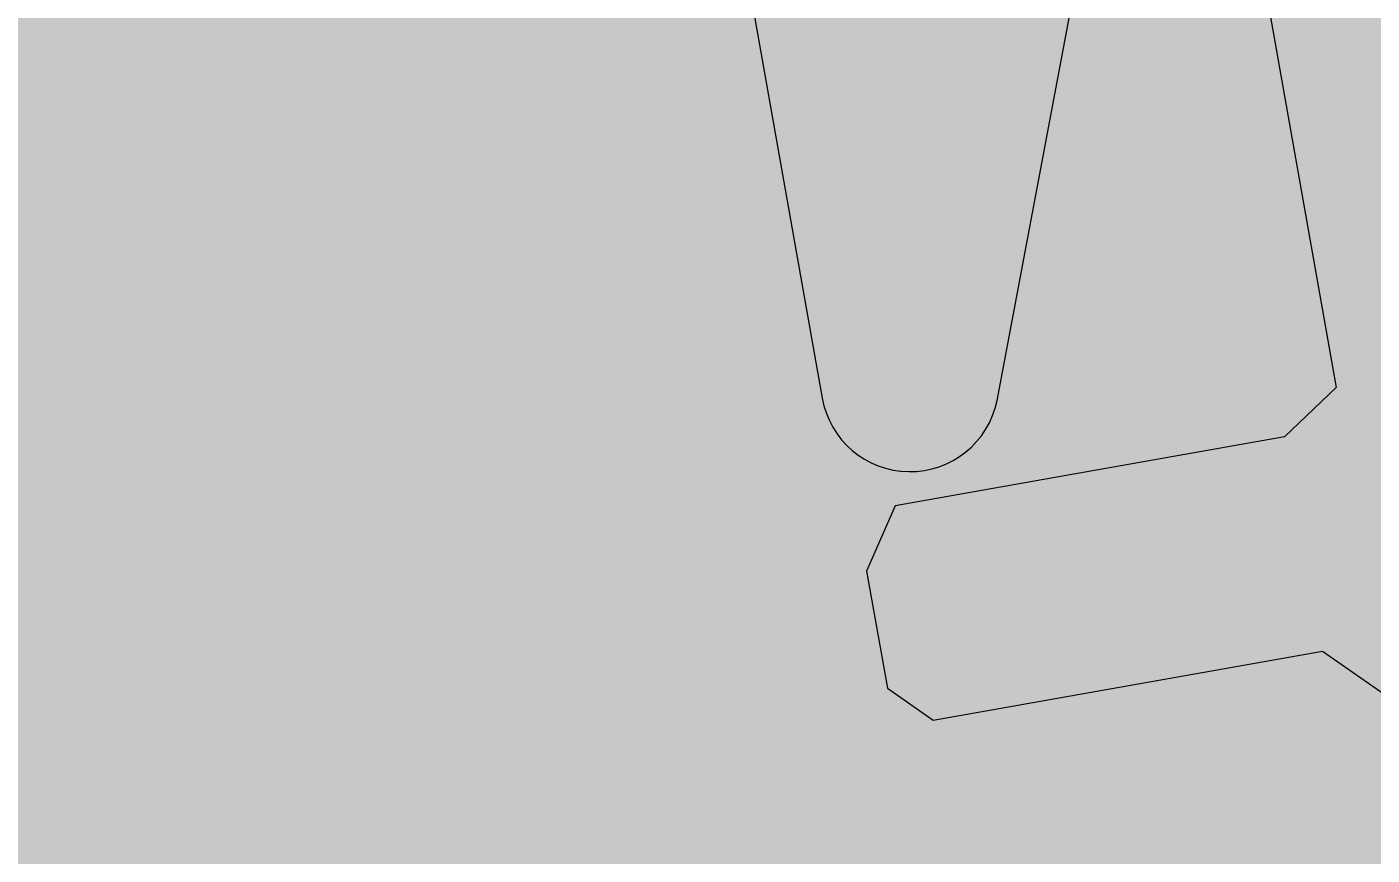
# Model space of a CAD drawing. Header units: millimetres. Extents: x 0 to 9483559, y -180456 to 305735.
# Drawn here: x 457310.95 to 457319.24, y 26986.8 to 26991.91 of the extents above; entities that cross this region are included whole.
import ezdxf
from ezdxf.enums import TextEntityAlignment as Align

# ---------------------------------------------------------------- set-up
doc = ezdxf.new("R2018")
doc.units = ezdxf.units.MM
for name, color, linetype, lineweight in [('АР_Маркер экспликации', 239, 'Continuous', 13), ('АР_Номер помещения', 250, 'Continuous', 9), ('АР_Размеры', 175, 'Continuous', 9), ('АР_Сущ Несущая стена', 250, 'Continuous', 50)]:
    doc.layers.add(name, color=color, linetype=linetype, lineweight=lineweight)
doc.layers.add('АР_Названия помещений', color=124, linetype='Continuous', lineweight=5, plot=False)
doc.layers.add('АР_Помещения_площадь', color=19, linetype='Continuous', lineweight=9, plot=False)
doc.styles.add('ISOCPEUR', font='', dxfattribs={"height": 250})
doc.styles.get("Standard").update_dxf_attribs({"font": 'GOST.TTF'})
doc.styles.get('ISOCPEUR').set_extended_font_data('ISOCPEUR', italic=True)

# ---------------------------------------------------------------- blocks, each defined once
blk = doc.blocks.new('*U333')
at = {"color": 7, "style": 'ISOCPEUR', "width": 0.7, "flags": 1}
blk.add_attdef('КАТЕГОРИЯ', (-499.1655, -2092.1864), '', height=250, dxfattribs=at)
at = {"layer": 'АР_Номер помещения', "color": 7, "style": 'ISOCPEUR', "width": 0.7}
blk.add_attdef('НОМЕР_ПОМЕЩЕНИЯ', text='', height=300, dxfattribs=at).set_placement((-13874.5004, 6637.5515), align=Align.MIDDLE_CENTER)
at = {"layer": 'АР_Помещения_площадь', "color": 7, "lineweight": 30, "width": 0.7, "flags": 104}
blk.add_attdef('ИМЯ_ПОМЕЩЕНИЯ', text='', height=100, dxfattribs=at).set_placement((157.6277, 1217.1414), align=Align.MIDDLE_CENTER)
at = {"layer": 'АР_Помещения_площадь', "color": 7, "style": 'ISOCPEUR', "width": 0.7}
blk.add_attdef('ПЛОЩАДЬ_ПОМЕЩЕНИЯ', text='', height=200, dxfattribs=at).set_placement((-12654.5821, 407.6716), align=Align.MIDDLE_RIGHT)
blk = doc.blocks.new('*U327')
at = {"color": 7, "style": 'ISOCPEUR', "width": 0.7, "flags": 1}
blk.add_attdef('КАТЕГОРИЯ', (-499.1655, -2092.1864), '', height=250, dxfattribs=at)
at = {"layer": 'АР_Номер помещения', "color": 7, "style": 'ISOCPEUR', "width": 0.7}
blk.add_attdef('НОМЕР_ПОМЕЩЕНИЯ', text='', height=300, dxfattribs=at).set_placement((-17424.9012, 1870.773), align=Align.MIDDLE_CENTER)
at = {"layer": 'АР_Помещения_площадь', "color": 7, "lineweight": 30, "width": 0.7, "flags": 104}
blk.add_attdef('ИМЯ_ПОМЕЩЕНИЯ', text='', height=100, dxfattribs=at).set_placement((157.6277, 1217.1414), align=Align.MIDDLE_CENTER)
at = {"layer": 'АР_Помещения_площадь', "color": 7, "style": 'ISOCPEUR', "width": 0.7}
blk.add_attdef('ПЛОЩАДЬ_ПОМЕЩЕНИЯ', text='', height=200, dxfattribs=at).set_placement((-12452.8113, 399.3563), align=Align.MIDDLE_RIGHT)

msp = doc.modelspace()

# ---------------------------------------------------------------- linework, layer by layer
at = {"layer": 'АР_Размеры', "color": 5, "lineweight": 9, "ltscale": 100, "transparency": 33554687}
msp.add_lwpolyline([(457320.7507, 26986.8939), (457318.3889, 27000.2196), (457317.6261, 27000.332), (457316.4986, 26996.9128), (457316.7676, 26996.0937), (457318.0608, 26995.0847), (457319.0183, 26989.6824), (457318.7007, 26989.3784), (457316.2997, 26988.9529), (457316.1234, 26988.5502), (457316.2511, 26987.8299), (457316.5337, 26987.6323), (457318.9347, 26988.0579), (457319.3588, 26987.7615)], dxfattribs=at)
msp.add_lwpolyline([(457320.7507, 26986.8939), (457318.3889, 27000.2196), (457317.6261, 27000.332), (457316.4986, 26996.9128), (457316.7676, 26996.0937), (457318.0608, 26995.0847), (457319.0183, 26989.6824), (457318.7007, 26989.3784), (457316.2997, 26988.9529), (457316.1234, 26988.5502), (457316.2511, 26987.8299), (457316.5337, 26987.6323), (457318.9347, 26988.0579), (457319.3588, 26987.7615)], dxfattribs=at)
msp.add_lwpolyline([(457320.7507, 26986.8939), (457318.3889, 27000.2196), (457317.6261, 27000.332), (457316.4986, 26996.9128), (457316.7676, 26996.0937), (457318.0608, 26995.0847), (457319.0183, 26989.6824), (457318.7007, 26989.3784), (457316.2997, 26988.9529), (457316.1234, 26988.5502), (457316.2511, 26987.8299), (457316.5337, 26987.6323), (457318.9347, 26988.0579), (457319.3588, 26987.7615)], dxfattribs=at)
msp.add_lwpolyline([(457320.7507, 26986.8939), (457318.3889, 27000.2196), (457317.6261, 27000.332), (457316.4986, 26996.9128), (457316.7676, 26996.0937), (457318.0608, 26995.0847), (457319.0183, 26989.6824), (457318.7007, 26989.3784), (457316.2997, 26988.9529), (457316.1234, 26988.5502), (457316.2511, 26987.8299), (457316.5337, 26987.6323), (457318.9347, 26988.0579), (457319.3588, 26987.7615)], dxfattribs=at)
msp.add_lwpolyline([(457320.7507, 26986.8939), (457318.3889, 27000.2196), (457317.6261, 27000.332), (457316.4986, 26996.9128), (457316.7676, 26996.0937), (457318.0608, 26995.0847), (457319.0183, 26989.6824), (457318.7007, 26989.3784), (457316.2997, 26988.9529), (457316.1234, 26988.5502), (457316.2511, 26987.8299), (457316.5337, 26987.6323), (457318.9347, 26988.0579), (457319.3588, 26987.7615)], dxfattribs=at)
msp.add_lwpolyline([(457320.7507, 26986.8939), (457318.3889, 27000.2196), (457317.6261, 27000.332), (457316.4986, 26996.9128), (457316.7676, 26996.0937), (457318.0608, 26995.0847), (457319.0183, 26989.6824), (457318.7007, 26989.3784), (457316.2997, 26988.9529), (457316.1234, 26988.5502), (457316.2511, 26987.8299), (457316.5337, 26987.6323), (457318.9347, 26988.0579), (457319.3588, 26987.7615)], dxfattribs=at)
msp.add_lwpolyline([(457320.7507, 26986.8939), (457318.3889, 27000.2196), (457317.6261, 27000.332), (457316.4986, 26996.9128), (457316.7676, 26996.0937), (457318.0608, 26995.0847), (457319.0183, 26989.6824), (457318.7007, 26989.3784), (457316.2997, 26988.9529), (457316.1234, 26988.5502), (457316.2511, 26987.8299), (457316.5337, 26987.6323), (457318.9347, 26988.0579), (457319.3588, 26987.7615)], dxfattribs=at)
msp.add_lwpolyline([(457320.7507, 26986.8939), (457318.3889, 27000.2196), (457317.6261, 27000.332), (457316.4986, 26996.9128), (457316.7676, 26996.0937), (457318.0608, 26995.0847), (457319.0183, 26989.6824), (457318.7007, 26989.3784), (457316.2997, 26988.9529), (457316.1234, 26988.5502), (457316.2511, 26987.8299), (457316.5337, 26987.6323), (457318.9347, 26988.0579), (457319.3588, 26987.7615)], dxfattribs=at)
msp.add_lwpolyline([(457320.7507, 26986.8939), (457318.3889, 27000.2196), (457317.6261, 27000.332), (457316.4986, 26996.9128), (457316.7676, 26996.0937), (457318.0608, 26995.0847), (457319.0183, 26989.6824), (457318.7007, 26989.3784), (457316.2997, 26988.9529), (457316.1234, 26988.5502), (457316.2511, 26987.8299), (457316.5337, 26987.6323), (457318.9347, 26988.0579), (457319.3588, 26987.7615)], dxfattribs=at)
msp.add_lwpolyline([(457320.7507, 26986.8939), (457318.3889, 27000.2196), (457317.6261, 27000.332), (457316.4986, 26996.9128), (457316.7676, 26996.0937), (457318.0608, 26995.0847), (457319.0183, 26989.6824), (457318.7007, 26989.3784), (457316.2997, 26988.9529), (457316.1234, 26988.5502), (457316.2511, 26987.8299), (457316.5337, 26987.6323), (457318.9347, 26988.0579), (457319.3588, 26987.7615)], dxfattribs=at)
msp.add_lwpolyline([(457320.7507, 26986.8939), (457318.3889, 27000.2196), (457317.6261, 27000.332), (457316.4986, 26996.9128), (457316.7676, 26996.0937), (457318.0608, 26995.0847), (457319.0183, 26989.6824), (457318.7007, 26989.3784), (457316.2997, 26988.9529), (457316.1234, 26988.5502), (457316.2511, 26987.8299), (457316.5337, 26987.6323), (457318.9347, 26988.0579), (457319.3588, 26987.7615)], dxfattribs=at)
msp.add_lwpolyline([(457320.7507, 26986.8939), (457318.3889, 27000.2196), (457317.6261, 27000.332), (457316.4986, 26996.9128), (457316.7676, 26996.0937), (457318.0608, 26995.0847), (457319.0183, 26989.6824), (457318.7007, 26989.3784), (457316.2997, 26988.9529), (457316.1234, 26988.5502), (457316.2511, 26987.8299), (457316.5337, 26987.6323), (457318.9347, 26988.0579), (457319.3588, 26987.7615)], dxfattribs=at)
msp.add_lwpolyline([(457320.7507, 26986.8939), (457318.3889, 27000.2196), (457317.6261, 27000.332), (457316.4986, 26996.9128), (457316.7676, 26996.0937), (457318.0608, 26995.0847), (457319.0183, 26989.6824), (457318.7007, 26989.3784), (457316.2997, 26988.9529), (457316.1234, 26988.5502), (457316.2511, 26987.8299), (457316.5337, 26987.6323), (457318.9347, 26988.0579), (457319.3588, 26987.7615)], dxfattribs=at)
msp.add_lwpolyline([(457320.7507, 26986.8939), (457318.3889, 27000.2196), (457317.6261, 27000.332), (457316.4986, 26996.9128), (457316.7676, 26996.0937), (457318.0608, 26995.0847), (457319.0183, 26989.6824), (457318.7007, 26989.3784), (457316.2997, 26988.9529), (457316.1234, 26988.5502), (457316.2511, 26987.8299), (457316.5337, 26987.6323), (457318.9347, 26988.0579), (457319.3588, 26987.7615)], dxfattribs=at)
msp.add_lwpolyline([(457320.7507, 26986.8939), (457318.3889, 27000.2196), (457317.6261, 27000.332), (457316.4986, 26996.9128), (457316.7676, 26996.0937), (457318.0608, 26995.0847), (457319.0183, 26989.6824), (457318.7007, 26989.3784), (457316.2997, 26988.9529), (457316.1234, 26988.5502), (457316.2511, 26987.8299), (457316.5337, 26987.6323), (457318.9347, 26988.0579), (457319.3588, 26987.7615)], dxfattribs=at)
msp.add_lwpolyline([(457320.7507, 26986.8939), (457318.3889, 27000.2196), (457317.6261, 27000.332), (457316.4986, 26996.9128), (457316.7676, 26996.0937), (457318.0608, 26995.0847), (457319.0183, 26989.6824), (457318.7007, 26989.3784), (457316.2997, 26988.9529), (457316.1234, 26988.5502), (457316.2511, 26987.8299), (457316.5337, 26987.6323), (457318.9347, 26988.0579), (457319.3588, 26987.7615)], dxfattribs=at)
msp.add_lwpolyline([(457320.7507, 26986.8939), (457318.3889, 27000.2196), (457317.6261, 27000.332), (457316.4986, 26996.9128), (457316.7676, 26996.0937), (457318.0608, 26995.0847), (457319.0183, 26989.6824), (457318.7007, 26989.3784), (457316.2997, 26988.9529), (457316.1234, 26988.5502), (457316.2511, 26987.8299), (457316.5337, 26987.6323), (457318.9347, 26988.0579), (457319.3588, 26987.7615)], dxfattribs=at)
msp.add_lwpolyline([(457320.7507, 26986.8939), (457318.3889, 27000.2196), (457317.6261, 27000.332), (457316.4986, 26996.9128), (457316.7676, 26996.0937), (457318.0608, 26995.0847), (457319.0183, 26989.6824), (457318.7007, 26989.3784), (457316.2997, 26988.9529), (457316.1234, 26988.5502), (457316.2511, 26987.8299), (457316.5337, 26987.6323), (457318.9347, 26988.0579), (457319.3588, 26987.7615)], dxfattribs=at)
msp.add_lwpolyline([(457320.7507, 26986.8939), (457318.3889, 27000.2196), (457317.6261, 27000.332), (457316.4986, 26996.9128), (457316.7676, 26996.0937), (457318.0608, 26995.0847), (457319.0183, 26989.6824), (457318.7007, 26989.3784), (457316.2997, 26988.9529), (457316.1234, 26988.5502), (457316.2511, 26987.8299), (457316.5337, 26987.6323), (457318.9347, 26988.0579), (457319.3588, 26987.7615)], dxfattribs=at)
msp.add_lwpolyline([(457320.7507, 26986.8939), (457318.3889, 27000.2196), (457317.6261, 27000.332), (457316.4986, 26996.9128), (457316.7676, 26996.0937), (457318.0608, 26995.0847), (457319.0183, 26989.6824), (457318.7007, 26989.3784), (457316.2997, 26988.9529), (457316.1234, 26988.5502), (457316.2511, 26987.8299), (457316.5337, 26987.6323), (457318.9347, 26988.0579), (457319.3588, 26987.7615)], dxfattribs=at)
msp.add_lwpolyline([(457320.7507, 26986.8939), (457318.3889, 27000.2196), (457317.6261, 27000.332), (457316.4986, 26996.9128), (457316.7676, 26996.0937), (457318.0608, 26995.0847), (457319.0183, 26989.6824), (457318.7007, 26989.3784), (457316.2997, 26988.9529), (457316.1234, 26988.5502), (457316.2511, 26987.8299), (457316.5337, 26987.6323), (457318.9347, 26988.0579), (457319.3588, 26987.7615)], dxfattribs=at)
msp.add_lwpolyline([(457320.7507, 26986.8939), (457318.3889, 27000.2196), (457317.6261, 27000.332), (457316.4986, 26996.9128), (457316.7676, 26996.0937), (457318.0608, 26995.0847), (457319.0183, 26989.6824), (457318.7007, 26989.3784), (457316.2997, 26988.9529), (457316.1234, 26988.5502), (457316.2511, 26987.8299), (457316.5337, 26987.6323), (457318.9347, 26988.0579), (457319.3588, 26987.7615)], dxfattribs=at)
msp.add_lwpolyline([(457320.7507, 26986.8939), (457318.3889, 27000.2196), (457317.6261, 27000.332), (457316.4986, 26996.9128), (457316.7676, 26996.0937), (457318.0608, 26995.0847), (457319.0183, 26989.6824), (457318.7007, 26989.3784), (457316.2997, 26988.9529), (457316.1234, 26988.5502), (457316.2511, 26987.8299), (457316.5337, 26987.6323), (457318.9347, 26988.0579), (457319.3588, 26987.7615)], dxfattribs=at)
msp.add_lwpolyline([(457320.7507, 26986.8939), (457318.3889, 27000.2196), (457317.6261, 27000.332), (457316.4986, 26996.9128), (457316.7676, 26996.0937), (457318.0608, 26995.0847), (457319.0183, 26989.6824), (457318.7007, 26989.3784), (457316.2997, 26988.9529), (457316.1234, 26988.5502), (457316.2511, 26987.8299), (457316.5337, 26987.6323), (457318.9347, 26988.0579), (457319.3588, 26987.7615)], dxfattribs=at)
msp.add_lwpolyline([(457320.7507, 26986.8939), (457318.3889, 27000.2196), (457317.6261, 27000.332), (457316.4986, 26996.9128), (457316.7676, 26996.0937), (457318.0608, 26995.0847), (457319.0183, 26989.6824), (457318.7007, 26989.3784), (457316.2997, 26988.9529), (457316.1234, 26988.5502), (457316.2511, 26987.8299), (457316.5337, 26987.6323), (457318.9347, 26988.0579), (457319.3588, 26987.7615)], dxfattribs=at)
msp.add_lwpolyline([(457320.7507, 26986.8939), (457318.3889, 27000.2196), (457317.6261, 27000.332), (457316.4986, 26996.9128), (457316.7676, 26996.0937), (457318.0608, 26995.0847), (457319.0183, 26989.6824), (457318.7007, 26989.3784), (457316.2997, 26988.9529), (457316.1234, 26988.5502), (457316.2511, 26987.8299), (457316.5337, 26987.6323), (457318.9347, 26988.0579), (457319.3588, 26987.7615)], dxfattribs=at)
msp.add_lwpolyline([(457320.7507, 26986.8939), (457318.3889, 27000.2196), (457317.6261, 27000.332), (457316.4986, 26996.9128), (457316.7676, 26996.0937), (457318.0608, 26995.0847), (457319.0183, 26989.6824), (457318.7007, 26989.3784), (457316.2997, 26988.9529), (457316.1234, 26988.5502), (457316.2511, 26987.8299), (457316.5337, 26987.6323), (457318.9347, 26988.0579), (457319.3588, 26987.7615)], dxfattribs=at)
msp.add_lwpolyline([(457320.7507, 26986.8939), (457318.3889, 27000.2196), (457317.6261, 27000.332), (457316.4986, 26996.9128), (457316.7676, 26996.0937), (457318.0608, 26995.0847), (457319.0183, 26989.6824), (457318.7007, 26989.3784), (457316.2997, 26988.9529), (457316.1234, 26988.5502), (457316.2511, 26987.8299), (457316.5337, 26987.6323), (457318.9347, 26988.0579), (457319.3588, 26987.7615)], dxfattribs=at)
msp.add_lwpolyline([(457320.7507, 26986.8939), (457318.3889, 27000.2196), (457317.6261, 27000.332), (457316.4986, 26996.9128), (457316.7676, 26996.0937), (457318.0608, 26995.0847), (457319.0183, 26989.6824), (457318.7007, 26989.3784), (457316.2997, 26988.9529), (457316.1234, 26988.5502), (457316.2511, 26987.8299), (457316.5337, 26987.6323), (457318.9347, 26988.0579), (457319.3588, 26987.7615)], dxfattribs=at)
msp.add_lwpolyline([(457320.7507, 26986.8939), (457318.3889, 27000.2196), (457317.6261, 27000.332), (457316.4986, 26996.9128), (457316.7676, 26996.0937), (457318.0608, 26995.0847), (457319.0183, 26989.6824), (457318.7007, 26989.3784), (457316.2997, 26988.9529), (457316.1234, 26988.5502), (457316.2511, 26987.8299), (457316.5337, 26987.6323), (457318.9347, 26988.0579), (457319.3588, 26987.7615)], dxfattribs=at)
msp.add_lwpolyline([(457320.7507, 26986.8939), (457318.3889, 27000.2196), (457317.6261, 27000.332), (457316.4986, 26996.9128), (457316.7676, 26996.0937), (457318.0608, 26995.0847), (457319.0183, 26989.6824), (457318.7007, 26989.3784), (457316.2997, 26988.9529), (457316.1234, 26988.5502), (457316.2511, 26987.8299), (457316.5337, 26987.6323), (457318.9347, 26988.0579), (457319.3588, 26987.7615)], dxfattribs=at)
msp.add_lwpolyline([(457320.7507, 26986.8939), (457318.3889, 27000.2196), (457317.6261, 27000.332), (457316.4986, 26996.9128), (457316.7676, 26996.0937), (457318.0608, 26995.0847), (457319.0183, 26989.6824), (457318.7007, 26989.3784), (457316.2997, 26988.9529), (457316.1234, 26988.5502), (457316.2511, 26987.8299), (457316.5337, 26987.6323), (457318.9347, 26988.0579), (457319.3588, 26987.7615)], dxfattribs=at)
msp.add_lwpolyline([(457320.7507, 26986.8939), (457318.3889, 27000.2196), (457317.6261, 27000.332), (457316.4986, 26996.9128), (457316.7676, 26996.0937), (457318.0608, 26995.0847), (457319.0183, 26989.6824), (457318.7007, 26989.3784), (457316.2997, 26988.9529), (457316.1234, 26988.5502), (457316.2511, 26987.8299), (457316.5337, 26987.6323), (457318.9347, 26988.0579), (457319.3588, 26987.7615)], dxfattribs=at)
msp.add_lwpolyline([(457320.7507, 26986.8939), (457318.3889, 27000.2196), (457317.6261, 27000.332), (457316.4986, 26996.9128), (457316.7676, 26996.0937), (457318.0608, 26995.0847), (457319.0183, 26989.6824), (457318.7007, 26989.3784), (457316.2997, 26988.9529), (457316.1234, 26988.5502), (457316.2511, 26987.8299), (457316.5337, 26987.6323), (457318.9347, 26988.0579), (457319.3588, 26987.7615)], dxfattribs=at)
msp.add_lwpolyline([(457320.7507, 26986.8939), (457318.3889, 27000.2196), (457317.6261, 27000.332), (457316.4986, 26996.9128), (457316.7676, 26996.0937), (457318.0608, 26995.0847), (457319.0183, 26989.6824), (457318.7007, 26989.3784), (457316.2997, 26988.9529), (457316.1234, 26988.5502), (457316.2511, 26987.8299), (457316.5337, 26987.6323), (457318.9347, 26988.0579), (457319.3588, 26987.7615)], dxfattribs=at)
msp.add_lwpolyline([(457320.7507, 26986.8939), (457318.3889, 27000.2196), (457317.6261, 27000.332), (457316.4986, 26996.9128), (457316.7676, 26996.0937), (457318.0608, 26995.0847), (457319.0183, 26989.6824), (457318.7007, 26989.3784), (457316.2997, 26988.9529), (457316.1234, 26988.5502), (457316.2511, 26987.8299), (457316.5337, 26987.6323), (457318.9347, 26988.0579), (457319.3588, 26987.7615)], dxfattribs=at)
msp.add_lwpolyline([(457320.7507, 26986.8939), (457318.3889, 27000.2196), (457317.6261, 27000.332), (457316.4986, 26996.9128), (457316.7676, 26996.0937), (457318.0608, 26995.0847), (457319.0183, 26989.6824), (457318.7007, 26989.3784), (457316.2997, 26988.9529), (457316.1234, 26988.5502), (457316.2511, 26987.8299), (457316.5337, 26987.6323), (457318.9347, 26988.0579), (457319.3588, 26987.7615)], dxfattribs=at)
msp.add_lwpolyline([(457320.7507, 26986.8939), (457318.3889, 27000.2196), (457317.6261, 27000.332), (457316.4986, 26996.9128), (457316.7676, 26996.0937), (457318.0608, 26995.0847), (457319.0183, 26989.6824), (457318.7007, 26989.3784), (457316.2997, 26988.9529), (457316.1234, 26988.5502), (457316.2511, 26987.8299), (457316.5337, 26987.6323), (457318.9347, 26988.0579), (457319.3588, 26987.7615)], dxfattribs=at)
msp.add_lwpolyline([(457320.7507, 26986.8939), (457318.3889, 27000.2196), (457317.6261, 27000.332), (457316.4986, 26996.9128), (457316.7676, 26996.0937), (457318.0608, 26995.0847), (457319.0183, 26989.6824), (457318.7007, 26989.3784), (457316.2997, 26988.9529), (457316.1234, 26988.5502), (457316.2511, 26987.8299), (457316.5337, 26987.6323), (457318.9347, 26988.0579), (457319.3588, 26987.7615)], dxfattribs=at)
msp.add_lwpolyline([(457320.7507, 26986.8939), (457318.3889, 27000.2196), (457317.6261, 27000.332), (457316.4986, 26996.9128), (457316.7676, 26996.0937), (457318.0608, 26995.0847), (457319.0183, 26989.6824), (457318.7007, 26989.3784), (457316.2997, 26988.9529), (457316.1234, 26988.5502), (457316.2511, 26987.8299), (457316.5337, 26987.6323), (457318.9347, 26988.0579), (457319.3588, 26987.7615)], dxfattribs=at)
msp.add_lwpolyline([(457320.7507, 26986.8939), (457318.3889, 27000.2196), (457317.6261, 27000.332), (457316.4986, 26996.9128), (457316.7676, 26996.0937), (457318.0608, 26995.0847), (457319.0183, 26989.6824), (457318.7007, 26989.3784), (457316.2997, 26988.9529), (457316.1234, 26988.5502), (457316.2511, 26987.8299), (457316.5337, 26987.6323), (457318.9347, 26988.0579), (457319.3588, 26987.7615)], dxfattribs=at)
msp.add_lwpolyline([(457320.7507, 26986.8939), (457318.3889, 27000.2196), (457317.6261, 27000.332), (457316.4986, 26996.9128), (457316.7676, 26996.0937), (457318.0608, 26995.0847), (457319.0183, 26989.6824), (457318.7007, 26989.3784), (457316.2997, 26988.9529), (457316.1234, 26988.5502), (457316.2511, 26987.8299), (457316.5337, 26987.6323), (457318.9347, 26988.0579), (457319.3588, 26987.7615)], dxfattribs=at)
msp.add_lwpolyline([(457320.7507, 26986.8939), (457318.3889, 27000.2196), (457317.6261, 27000.332), (457316.4986, 26996.9128), (457316.7676, 26996.0937), (457318.0608, 26995.0847), (457319.0183, 26989.6824), (457318.7007, 26989.3784), (457316.2997, 26988.9529), (457316.1234, 26988.5502), (457316.2511, 26987.8299), (457316.5337, 26987.6323), (457318.9347, 26988.0579), (457319.3588, 26987.7615)], dxfattribs=at)
msp.add_lwpolyline([(457320.7507, 26986.8939), (457318.3889, 27000.2196), (457317.6261, 27000.332), (457316.4986, 26996.9128), (457316.7676, 26996.0937), (457318.0608, 26995.0847), (457319.0183, 26989.6824), (457318.7007, 26989.3784), (457316.2997, 26988.9529), (457316.1234, 26988.5502), (457316.2511, 26987.8299), (457316.5337, 26987.6323), (457318.9347, 26988.0579), (457319.3588, 26987.7615)], dxfattribs=at)
msp.add_lwpolyline([(457320.7507, 26986.8939), (457318.3889, 27000.2196), (457317.6261, 27000.332), (457316.4986, 26996.9128), (457316.7676, 26996.0937), (457318.0608, 26995.0847), (457319.0183, 26989.6824), (457318.7007, 26989.3784), (457316.2997, 26988.9529), (457316.1234, 26988.5502), (457316.2511, 26987.8299), (457316.5337, 26987.6323), (457318.9347, 26988.0579), (457319.3588, 26987.7615)], dxfattribs=at)
msp.add_lwpolyline([(457320.7507, 26986.8939), (457318.3889, 27000.2196), (457317.6261, 27000.332), (457316.4986, 26996.9128), (457316.7676, 26996.0937), (457318.0608, 26995.0847), (457319.0183, 26989.6824), (457318.7007, 26989.3784), (457316.2997, 26988.9529), (457316.1234, 26988.5502), (457316.2511, 26987.8299), (457316.5337, 26987.6323), (457318.9347, 26988.0579), (457319.3588, 26987.7615)], dxfattribs=at)
msp.add_lwpolyline([(457320.7507, 26986.8939), (457318.3889, 27000.2196), (457317.6261, 27000.332), (457316.4986, 26996.9128), (457316.7676, 26996.0937), (457318.0608, 26995.0847), (457319.0183, 26989.6824), (457318.7007, 26989.3784), (457316.2997, 26988.9529), (457316.1234, 26988.5502), (457316.2511, 26987.8299), (457316.5337, 26987.6323), (457318.9347, 26988.0579), (457319.3588, 26987.7615)], dxfattribs=at)
msp.add_lwpolyline([(457320.7507, 26986.8939), (457318.3889, 27000.2196), (457317.6261, 27000.332), (457316.4986, 26996.9128), (457316.7676, 26996.0937), (457318.0608, 26995.0847), (457319.0183, 26989.6824), (457318.7007, 26989.3784), (457316.2997, 26988.9529), (457316.1234, 26988.5502), (457316.2511, 26987.8299), (457316.5337, 26987.6323), (457318.9347, 26988.0579), (457319.3588, 26987.7615)], dxfattribs=at)
msp.add_lwpolyline([(457320.7507, 26986.8939), (457318.3889, 27000.2196), (457317.6261, 27000.332), (457316.4986, 26996.9128), (457316.7676, 26996.0937), (457318.0608, 26995.0847), (457319.0183, 26989.6824), (457318.7007, 26989.3784), (457316.2997, 26988.9529), (457316.1234, 26988.5502), (457316.2511, 26987.8299), (457316.5337, 26987.6323), (457318.9347, 26988.0579), (457319.3588, 26987.7615)], dxfattribs=at)
msp.add_lwpolyline([(457320.7507, 26986.8939), (457318.3889, 27000.2196), (457317.6261, 27000.332), (457316.4986, 26996.9128), (457316.7676, 26996.0937), (457318.0608, 26995.0847), (457319.0183, 26989.6824), (457318.7007, 26989.3784), (457316.2997, 26988.9529), (457316.1234, 26988.5502), (457316.2511, 26987.8299), (457316.5337, 26987.6323), (457318.9347, 26988.0579), (457319.3588, 26987.7615)], dxfattribs=at)
msp.add_lwpolyline([(457320.7507, 26986.8939), (457318.3889, 27000.2196), (457317.6261, 27000.332), (457316.4986, 26996.9128), (457316.7676, 26996.0937), (457318.0608, 26995.0847), (457319.0183, 26989.6824), (457318.7007, 26989.3784), (457316.2997, 26988.9529), (457316.1234, 26988.5502), (457316.2511, 26987.8299), (457316.5337, 26987.6323), (457318.9347, 26988.0579), (457319.3588, 26987.7615)], dxfattribs=at)
msp.add_lwpolyline([(457320.7507, 26986.8939), (457318.3889, 27000.2196), (457317.6261, 27000.332), (457316.4986, 26996.9128), (457316.7676, 26996.0937), (457318.0608, 26995.0847), (457319.0183, 26989.6824), (457318.7007, 26989.3784), (457316.2997, 26988.9529), (457316.1234, 26988.5502), (457316.2511, 26987.8299), (457316.5337, 26987.6323), (457318.9347, 26988.0579), (457319.3588, 26987.7615)], dxfattribs=at)
msp.add_lwpolyline([(457320.7507, 26986.8939), (457318.3889, 27000.2196), (457317.6261, 27000.332), (457316.4986, 26996.9128), (457316.7676, 26996.0937), (457318.0608, 26995.0847), (457319.0183, 26989.6824), (457318.7007, 26989.3784), (457316.2997, 26988.9529), (457316.1234, 26988.5502), (457316.2511, 26987.8299), (457316.5337, 26987.6323), (457318.9347, 26988.0579), (457319.3588, 26987.7615)], dxfattribs=at)
msp.add_lwpolyline([(457320.7507, 26986.8939), (457318.3889, 27000.2196), (457317.6261, 27000.332), (457316.4986, 26996.9128), (457316.7676, 26996.0937), (457318.0608, 26995.0847), (457319.0183, 26989.6824), (457318.7007, 26989.3784), (457316.2997, 26988.9529), (457316.1234, 26988.5502), (457316.2511, 26987.8299), (457316.5337, 26987.6323), (457318.9347, 26988.0579), (457319.3588, 26987.7615)], dxfattribs=at)
msp.add_lwpolyline([(457320.7507, 26986.8939), (457318.3889, 27000.2196), (457317.6261, 27000.332), (457316.4986, 26996.9128), (457316.7676, 26996.0937), (457318.0608, 26995.0847), (457319.0183, 26989.6824), (457318.7007, 26989.3784), (457316.2997, 26988.9529), (457316.1234, 26988.5502), (457316.2511, 26987.8299), (457316.5337, 26987.6323), (457318.9347, 26988.0579), (457319.3588, 26987.7615)], dxfattribs=at)
msp.add_lwpolyline([(457320.7507, 26986.8939), (457318.3889, 27000.2196), (457317.6261, 27000.332), (457316.4986, 26996.9128), (457316.7676, 26996.0937), (457318.0608, 26995.0847), (457319.0183, 26989.6824), (457318.7007, 26989.3784), (457316.2997, 26988.9529), (457316.1234, 26988.5502), (457316.2511, 26987.8299), (457316.5337, 26987.6323), (457318.9347, 26988.0579), (457319.3588, 26987.7615)], dxfattribs=at)
msp.add_lwpolyline([(457320.7507, 26986.8939), (457318.3889, 27000.2196), (457317.6261, 27000.332), (457316.4986, 26996.9128), (457316.7676, 26996.0937), (457318.0608, 26995.0847), (457319.0183, 26989.6824), (457318.7007, 26989.3784), (457316.2997, 26988.9529), (457316.1234, 26988.5502), (457316.2511, 26987.8299), (457316.5337, 26987.6323), (457318.9347, 26988.0579), (457319.3588, 26987.7615)], dxfattribs=at)
msp.add_lwpolyline([(457320.7507, 26986.8939), (457318.3889, 27000.2196), (457317.6261, 27000.332), (457316.4986, 26996.9128), (457316.7676, 26996.0937), (457318.0608, 26995.0847), (457319.0183, 26989.6824), (457318.7007, 26989.3784), (457316.2997, 26988.9529), (457316.1234, 26988.5502), (457316.2511, 26987.8299), (457316.5337, 26987.6323), (457318.9347, 26988.0579), (457319.3588, 26987.7615)], dxfattribs=at)
msp.add_lwpolyline([(457320.7507, 26986.8939), (457318.3889, 27000.2196), (457317.6261, 27000.332), (457316.4986, 26996.9128), (457316.7676, 26996.0937), (457318.0608, 26995.0847), (457319.0183, 26989.6824), (457318.7007, 26989.3784), (457316.2997, 26988.9529), (457316.1234, 26988.5502), (457316.2511, 26987.8299), (457316.5337, 26987.6323), (457318.9347, 26988.0579), (457319.3588, 26987.7615)], dxfattribs=at)
msp.add_lwpolyline([(457320.7507, 26986.8939), (457318.3889, 27000.2196), (457317.6261, 27000.332), (457316.4986, 26996.9128), (457316.7676, 26996.0937), (457318.0608, 26995.0847), (457319.0183, 26989.6824), (457318.7007, 26989.3784), (457316.2997, 26988.9529), (457316.1234, 26988.5502), (457316.2511, 26987.8299), (457316.5337, 26987.6323), (457318.9347, 26988.0579), (457319.3588, 26987.7615)], dxfattribs=at)
msp.add_lwpolyline([(457320.7507, 26986.8939), (457318.3889, 27000.2196), (457317.6261, 27000.332), (457316.4986, 26996.9128), (457316.7676, 26996.0937), (457318.0608, 26995.0847), (457319.0183, 26989.6824), (457318.7007, 26989.3784), (457316.2997, 26988.9529), (457316.1234, 26988.5502), (457316.2511, 26987.8299), (457316.5337, 26987.6323), (457318.9347, 26988.0579), (457319.3588, 26987.7615)], dxfattribs=at)
msp.add_lwpolyline([(457320.7507, 26986.8939), (457318.3889, 27000.2196), (457317.6261, 27000.332), (457316.4986, 26996.9128), (457316.7676, 26996.0937), (457318.0608, 26995.0847), (457319.0183, 26989.6824), (457318.7007, 26989.3784), (457316.2997, 26988.9529), (457316.1234, 26988.5502), (457316.2511, 26987.8299), (457316.5337, 26987.6323), (457318.9347, 26988.0579), (457319.3588, 26987.7615)], dxfattribs=at)
msp.add_lwpolyline([(457320.7507, 26986.8939), (457318.3889, 27000.2196), (457317.6261, 27000.332), (457316.4986, 26996.9128), (457316.7676, 26996.0937), (457318.0608, 26995.0847), (457319.0183, 26989.6824), (457318.7007, 26989.3784), (457316.2997, 26988.9529), (457316.1234, 26988.5502), (457316.2511, 26987.8299), (457316.5337, 26987.6323), (457318.9347, 26988.0579), (457319.3588, 26987.7615)], dxfattribs=at)
msp.add_lwpolyline([(457320.7507, 26986.8939), (457318.3889, 27000.2196), (457317.6261, 27000.332), (457316.4986, 26996.9128), (457316.7676, 26996.0937), (457318.0608, 26995.0847), (457319.0183, 26989.6824), (457318.7007, 26989.3784), (457316.2997, 26988.9529), (457316.1234, 26988.5502), (457316.2511, 26987.8299), (457316.5337, 26987.6323), (457318.9347, 26988.0579), (457319.3588, 26987.7615)], dxfattribs=at)
msp.add_lwpolyline([(457320.7507, 26986.8939), (457318.3889, 27000.2196), (457317.6261, 27000.332), (457316.4986, 26996.9128), (457316.7676, 26996.0937), (457318.0608, 26995.0847), (457319.0183, 26989.6824), (457318.7007, 26989.3784), (457316.2997, 26988.9529), (457316.1234, 26988.5502), (457316.2511, 26987.8299), (457316.5337, 26987.6323), (457318.9347, 26988.0579), (457319.3588, 26987.7615)], dxfattribs=at)
msp.add_lwpolyline([(457320.7507, 26986.8939), (457318.3889, 27000.2196), (457317.6261, 27000.332), (457316.4986, 26996.9128), (457316.7676, 26996.0937), (457318.0608, 26995.0847), (457319.0183, 26989.6824), (457318.7007, 26989.3784), (457316.2997, 26988.9529), (457316.1234, 26988.5502), (457316.2511, 26987.8299), (457316.5337, 26987.6323), (457318.9347, 26988.0579), (457319.3588, 26987.7615)], dxfattribs=at)
msp.add_lwpolyline([(457320.7507, 26986.8939), (457318.3889, 27000.2196), (457317.6261, 27000.332), (457316.4986, 26996.9128), (457316.7676, 26996.0937), (457318.0608, 26995.0847), (457319.0183, 26989.6824), (457318.7007, 26989.3784), (457316.2997, 26988.9529), (457316.1234, 26988.5502), (457316.2511, 26987.8299), (457316.5337, 26987.6323), (457318.9347, 26988.0579), (457319.3588, 26987.7615)], dxfattribs=at)
msp.add_lwpolyline([(457320.7507, 26986.8939), (457318.3889, 27000.2196), (457317.6261, 27000.332), (457316.4986, 26996.9128), (457316.7676, 26996.0937), (457318.0608, 26995.0847), (457319.0183, 26989.6824), (457318.7007, 26989.3784), (457316.2997, 26988.9529), (457316.1234, 26988.5502), (457316.2511, 26987.8299), (457316.5337, 26987.6323), (457318.9347, 26988.0579), (457319.3588, 26987.7615)], dxfattribs=at)
msp.add_lwpolyline([(457320.7507, 26986.8939), (457318.3889, 27000.2196), (457317.6261, 27000.332), (457316.4986, 26996.9128), (457316.7676, 26996.0937), (457318.0608, 26995.0847), (457319.0183, 26989.6824), (457318.7007, 26989.3784), (457316.2997, 26988.9529), (457316.1234, 26988.5502), (457316.2511, 26987.8299), (457316.5337, 26987.6323), (457318.9347, 26988.0579), (457319.3588, 26987.7615)], dxfattribs=at)
msp.add_lwpolyline([(457320.7507, 26986.8939), (457318.3889, 27000.2196), (457317.6261, 27000.332), (457316.4986, 26996.9128), (457316.7676, 26996.0937), (457318.0608, 26995.0847), (457319.0183, 26989.6824), (457318.7007, 26989.3784), (457316.2997, 26988.9529), (457316.1234, 26988.5502), (457316.2511, 26987.8299), (457316.5337, 26987.6323), (457318.9347, 26988.0579), (457319.3588, 26987.7615)], dxfattribs=at)
msp.add_lwpolyline([(457320.7507, 26986.8939), (457318.3889, 27000.2196), (457317.6261, 27000.332), (457316.4986, 26996.9128), (457316.7676, 26996.0937), (457318.0608, 26995.0847), (457319.0183, 26989.6824), (457318.7007, 26989.3784), (457316.2997, 26988.9529), (457316.1234, 26988.5502), (457316.2511, 26987.8299), (457316.5337, 26987.6323), (457318.9347, 26988.0579), (457319.3588, 26987.7615)], dxfattribs=at)
msp.add_lwpolyline([(457320.7507, 26986.8939), (457318.3889, 27000.2196), (457317.6261, 27000.332), (457316.4986, 26996.9128), (457316.7676, 26996.0937), (457318.0608, 26995.0847), (457319.0183, 26989.6824), (457318.7007, 26989.3784), (457316.2997, 26988.9529), (457316.1234, 26988.5502), (457316.2511, 26987.8299), (457316.5337, 26987.6323), (457318.9347, 26988.0579), (457319.3588, 26987.7615)], dxfattribs=at)
msp.add_lwpolyline([(457320.7507, 26986.8939), (457318.3889, 27000.2196), (457317.6261, 27000.332), (457316.4986, 26996.9128), (457316.7676, 26996.0937), (457318.0608, 26995.0847), (457319.0183, 26989.6824), (457318.7007, 26989.3784), (457316.2997, 26988.9529), (457316.1234, 26988.5502), (457316.2511, 26987.8299), (457316.5337, 26987.6323), (457318.9347, 26988.0579), (457319.3588, 26987.7615)], dxfattribs=at)
msp.add_lwpolyline([(457320.7507, 26986.8939), (457318.3889, 27000.2196), (457317.6261, 27000.332), (457316.4986, 26996.9128), (457316.7676, 26996.0937), (457318.0608, 26995.0847), (457319.0183, 26989.6824), (457318.7007, 26989.3784), (457316.2997, 26988.9529), (457316.1234, 26988.5502), (457316.2511, 26987.8299), (457316.5337, 26987.6323), (457318.9347, 26988.0579), (457319.3588, 26987.7615)], dxfattribs=at)
msp.add_lwpolyline([(457320.7507, 26986.8939), (457318.3889, 27000.2196), (457317.6261, 27000.332), (457316.4986, 26996.9128), (457316.7676, 26996.0937), (457318.0608, 26995.0847), (457319.0183, 26989.6824), (457318.7007, 26989.3784), (457316.2997, 26988.9529), (457316.1234, 26988.5502), (457316.2511, 26987.8299), (457316.5337, 26987.6323), (457318.9347, 26988.0579), (457319.3588, 26987.7615)], dxfattribs=at)
msp.add_lwpolyline([(457320.7507, 26986.8939), (457318.3889, 27000.2196), (457317.6261, 27000.332), (457316.4986, 26996.9128), (457316.7676, 26996.0937), (457318.0608, 26995.0847), (457319.0183, 26989.6824), (457318.7007, 26989.3784), (457316.2997, 26988.9529), (457316.1234, 26988.5502), (457316.2511, 26987.8299), (457316.5337, 26987.6323), (457318.9347, 26988.0579), (457319.3588, 26987.7615)], dxfattribs=at)
msp.add_lwpolyline([(457320.7507, 26986.8939), (457318.3889, 27000.2196), (457317.6261, 27000.332), (457316.4986, 26996.9128), (457316.7676, 26996.0937), (457318.0608, 26995.0847), (457319.0183, 26989.6824), (457318.7007, 26989.3784), (457316.2997, 26988.9529), (457316.1234, 26988.5502), (457316.2511, 26987.8299), (457316.5337, 26987.6323), (457318.9347, 26988.0579), (457319.3588, 26987.7615)], dxfattribs=at)
msp.add_lwpolyline([(457320.7507, 26986.8939), (457318.3889, 27000.2196), (457317.6261, 27000.332), (457316.4986, 26996.9128), (457316.7676, 26996.0937), (457318.0608, 26995.0847), (457319.0183, 26989.6824), (457318.7007, 26989.3784), (457316.2997, 26988.9529), (457316.1234, 26988.5502), (457316.2511, 26987.8299), (457316.5337, 26987.6323), (457318.9347, 26988.0579), (457319.3588, 26987.7615)], dxfattribs=at)
msp.add_lwpolyline([(457320.7507, 26986.8939), (457318.3889, 27000.2196), (457317.6261, 27000.332), (457316.4986, 26996.9128), (457316.7676, 26996.0937), (457318.0608, 26995.0847), (457319.0183, 26989.6824), (457318.7007, 26989.3784), (457316.2997, 26988.9529), (457316.1234, 26988.5502), (457316.2511, 26987.8299), (457316.5337, 26987.6323), (457318.9347, 26988.0579), (457319.3588, 26987.7615)], dxfattribs=at)
msp.add_lwpolyline([(457320.7507, 26986.8939), (457318.3889, 27000.2196), (457317.6261, 27000.332), (457316.4986, 26996.9128), (457316.7676, 26996.0937), (457318.0608, 26995.0847), (457319.0183, 26989.6824), (457318.7007, 26989.3784), (457316.2997, 26988.9529), (457316.1234, 26988.5502), (457316.2511, 26987.8299), (457316.5337, 26987.6323), (457318.9347, 26988.0579), (457319.3588, 26987.7615)], dxfattribs=at)
msp.add_lwpolyline([(457320.7507, 26986.8939), (457318.3889, 27000.2196), (457317.6261, 27000.332), (457316.4986, 26996.9128), (457316.7676, 26996.0937), (457318.0608, 26995.0847), (457319.0183, 26989.6824), (457318.7007, 26989.3784), (457316.2997, 26988.9529), (457316.1234, 26988.5502), (457316.2511, 26987.8299), (457316.5337, 26987.6323), (457318.9347, 26988.0579), (457319.3588, 26987.7615)], dxfattribs=at)
msp.add_lwpolyline([(457320.7507, 26986.8939), (457318.3889, 27000.2196), (457317.6261, 27000.332), (457316.4986, 26996.9128), (457316.7676, 26996.0937), (457318.0608, 26995.0847), (457319.0183, 26989.6824), (457318.7007, 26989.3784), (457316.2997, 26988.9529), (457316.1234, 26988.5502), (457316.2511, 26987.8299), (457316.5337, 26987.6323), (457318.9347, 26988.0579), (457319.3588, 26987.7615)], dxfattribs=at)
msp.add_lwpolyline([(457320.7507, 26986.8939), (457318.3889, 27000.2196), (457317.6261, 27000.332), (457316.4986, 26996.9128), (457316.7676, 26996.0937), (457318.0608, 26995.0847), (457319.0183, 26989.6824), (457318.7007, 26989.3784), (457316.2997, 26988.9529), (457316.1234, 26988.5502), (457316.2511, 26987.8299), (457316.5337, 26987.6323), (457318.9347, 26988.0579), (457319.3588, 26987.7615)], dxfattribs=at)
msp.add_lwpolyline([(457320.7507, 26986.8939), (457318.3889, 27000.2196), (457317.6261, 27000.332), (457316.4986, 26996.9128), (457316.7676, 26996.0937), (457318.0608, 26995.0847), (457319.0183, 26989.6824), (457318.7007, 26989.3784), (457316.2997, 26988.9529), (457316.1234, 26988.5502), (457316.2511, 26987.8299), (457316.5337, 26987.6323), (457318.9347, 26988.0579), (457319.3588, 26987.7615)], dxfattribs=at)
msp.add_lwpolyline([(457320.7507, 26986.8939), (457318.3889, 27000.2196), (457317.6261, 27000.332), (457316.4986, 26996.9128), (457316.7676, 26996.0937), (457318.0608, 26995.0847), (457319.0183, 26989.6824), (457318.7007, 26989.3784), (457316.2997, 26988.9529), (457316.1234, 26988.5502), (457316.2511, 26987.8299), (457316.5337, 26987.6323), (457318.9347, 26988.0579), (457319.3588, 26987.7615)], dxfattribs=at)
msp.add_lwpolyline([(457320.7507, 26986.8939), (457318.3889, 27000.2196), (457317.6261, 27000.332), (457316.4986, 26996.9128), (457316.7676, 26996.0937), (457318.0608, 26995.0847), (457319.0183, 26989.6824), (457318.7007, 26989.3784), (457316.2997, 26988.9529), (457316.1234, 26988.5502), (457316.2511, 26987.8299), (457316.5337, 26987.6323), (457318.9347, 26988.0579), (457319.3588, 26987.7615)], dxfattribs=at)
msp.add_lwpolyline([(457315.1901, 26993.3385), (457315.8498, 26989.6169, 0.827043), (457316.9275, 26989.6024), (457317.8209, 26994.3422, 0.249629)], format="xyb", dxfattribs=at)
msp.add_lwpolyline([(457315.1901, 26993.3385), (457315.8498, 26989.6169, 0.827043), (457316.9275, 26989.6024), (457317.8209, 26994.3422, 0.249629)], format="xyb", dxfattribs=at)
msp.add_lwpolyline([(457315.1901, 26993.3385), (457315.8498, 26989.6169, 0.827043), (457316.9275, 26989.6024), (457317.8209, 26994.3422, 0.249629)], format="xyb", dxfattribs=at)
msp.add_lwpolyline([(457315.1901, 26993.3385), (457315.8498, 26989.6169, 0.827043), (457316.9275, 26989.6024), (457317.8209, 26994.3422, 0.249629)], format="xyb", dxfattribs=at)
msp.add_lwpolyline([(457315.1901, 26993.3385), (457315.8498, 26989.6169, 0.827043), (457316.9275, 26989.6024), (457317.8209, 26994.3422, 0.249629)], format="xyb", dxfattribs=at)
msp.add_lwpolyline([(457315.1901, 26993.3385), (457315.8498, 26989.6169, 0.827043), (457316.9275, 26989.6024), (457317.8209, 26994.3422, 0.249629)], format="xyb", dxfattribs=at)
msp.add_lwpolyline([(457315.1901, 26993.3385), (457315.8498, 26989.6169, 0.827043), (457316.9275, 26989.6024), (457317.8209, 26994.3422, 0.249629)], format="xyb", dxfattribs=at)
msp.add_lwpolyline([(457315.1901, 26993.3385), (457315.8498, 26989.6169, 0.827043), (457316.9275, 26989.6024), (457317.8209, 26994.3422, 0.249629)], format="xyb", dxfattribs=at)
msp.add_lwpolyline([(457315.1901, 26993.3385), (457315.8498, 26989.6169, 0.827043), (457316.9275, 26989.6024), (457317.8209, 26994.3422, 0.249629)], format="xyb", dxfattribs=at)
msp.add_lwpolyline([(457315.1901, 26993.3385), (457315.8498, 26989.6169, 0.827043), (457316.9275, 26989.6024), (457317.8209, 26994.3422, 0.249629)], format="xyb", dxfattribs=at)
msp.add_lwpolyline([(457315.1901, 26993.3385), (457315.8498, 26989.6169, 0.827043), (457316.9275, 26989.6024), (457317.8209, 26994.3422, 0.249629)], format="xyb", dxfattribs=at)
msp.add_lwpolyline([(457315.1901, 26993.3385), (457315.8498, 26989.6169, 0.827043), (457316.9275, 26989.6024), (457317.8209, 26994.3422, 0.249629)], format="xyb", dxfattribs=at)
msp.add_lwpolyline([(457315.1901, 26993.3385), (457315.8498, 26989.6169, 0.827043), (457316.9275, 26989.6024), (457317.8209, 26994.3422, 0.249629)], format="xyb", dxfattribs=at)
msp.add_lwpolyline([(457315.1901, 26993.3385), (457315.8498, 26989.6169, 0.827043), (457316.9275, 26989.6024), (457317.8209, 26994.3422, 0.249629)], format="xyb", dxfattribs=at)
msp.add_lwpolyline([(457315.1901, 26993.3385), (457315.8498, 26989.6169, 0.827043), (457316.9275, 26989.6024), (457317.8209, 26994.3422, 0.249629)], format="xyb", dxfattribs=at)
msp.add_lwpolyline([(457315.1901, 26993.3385), (457315.8498, 26989.6169, 0.827043), (457316.9275, 26989.6024), (457317.8209, 26994.3422, 0.249629)], format="xyb", dxfattribs=at)
msp.add_lwpolyline([(457315.1901, 26993.3385), (457315.8498, 26989.6169, 0.827043), (457316.9275, 26989.6024), (457317.8209, 26994.3422, 0.249629)], format="xyb", dxfattribs=at)
msp.add_lwpolyline([(457315.1901, 26993.3385), (457315.8498, 26989.6169, 0.827043), (457316.9275, 26989.6024), (457317.8209, 26994.3422, 0.249629)], format="xyb", dxfattribs=at)
msp.add_lwpolyline([(457315.1901, 26993.3385), (457315.8498, 26989.6169, 0.827043), (457316.9275, 26989.6024), (457317.8209, 26994.3422, 0.249629)], format="xyb", dxfattribs=at)
msp.add_lwpolyline([(457315.1901, 26993.3385), (457315.8498, 26989.6169, 0.827043), (457316.9275, 26989.6024), (457317.8209, 26994.3422, 0.249629)], format="xyb", dxfattribs=at)
msp.add_lwpolyline([(457315.1901, 26993.3385), (457315.8498, 26989.6169, 0.827043), (457316.9275, 26989.6024), (457317.8209, 26994.3422, 0.249629)], format="xyb", dxfattribs=at)
msp.add_lwpolyline([(457315.1901, 26993.3385), (457315.8498, 26989.6169, 0.827043), (457316.9275, 26989.6024), (457317.8209, 26994.3422, 0.249629)], format="xyb", dxfattribs=at)
msp.add_lwpolyline([(457315.1901, 26993.3385), (457315.8498, 26989.6169, 0.827043), (457316.9275, 26989.6024), (457317.8209, 26994.3422, 0.249629)], format="xyb", dxfattribs=at)
msp.add_lwpolyline([(457315.1901, 26993.3385), (457315.8498, 26989.6169, 0.827043), (457316.9275, 26989.6024), (457317.8209, 26994.3422, 0.249629)], format="xyb", dxfattribs=at)
msp.add_lwpolyline([(457315.1901, 26993.3385), (457315.8498, 26989.6169, 0.827043), (457316.9275, 26989.6024), (457317.8209, 26994.3422, 0.249629)], format="xyb", dxfattribs=at)
msp.add_lwpolyline([(457315.1901, 26993.3385), (457315.8498, 26989.6169, 0.827043), (457316.9275, 26989.6024), (457317.8209, 26994.3422, 0.249629)], format="xyb", dxfattribs=at)
msp.add_lwpolyline([(457315.1901, 26993.3385), (457315.8498, 26989.6169, 0.827043), (457316.9275, 26989.6024), (457317.8209, 26994.3422, 0.249629)], format="xyb", dxfattribs=at)
msp.add_lwpolyline([(457315.1901, 26993.3385), (457315.8498, 26989.6169, 0.827043), (457316.9275, 26989.6024), (457317.8209, 26994.3422, 0.249629)], format="xyb", dxfattribs=at)
msp.add_lwpolyline([(457315.1901, 26993.3385), (457315.8498, 26989.6169, 0.827043), (457316.9275, 26989.6024), (457317.8209, 26994.3422, 0.249629)], format="xyb", dxfattribs=at)
msp.add_lwpolyline([(457315.1901, 26993.3385), (457315.8498, 26989.6169, 0.827043), (457316.9275, 26989.6024), (457317.8209, 26994.3422, 0.249629)], format="xyb", dxfattribs=at)
msp.add_lwpolyline([(457315.1901, 26993.3385), (457315.8498, 26989.6169, 0.827043), (457316.9275, 26989.6024), (457317.8209, 26994.3422, 0.249629)], format="xyb", dxfattribs=at)
msp.add_lwpolyline([(457315.1901, 26993.3385), (457315.8498, 26989.6169, 0.827043), (457316.9275, 26989.6024), (457317.8209, 26994.3422, 0.249629)], format="xyb", dxfattribs=at)
msp.add_lwpolyline([(457315.1901, 26993.3385), (457315.8498, 26989.6169, 0.827043), (457316.9275, 26989.6024), (457317.8209, 26994.3422, 0.249629)], format="xyb", dxfattribs=at)
msp.add_lwpolyline([(457315.1901, 26993.3385), (457315.8498, 26989.6169, 0.827043), (457316.9275, 26989.6024), (457317.8209, 26994.3422, 0.249629)], format="xyb", dxfattribs=at)
msp.add_lwpolyline([(457315.1901, 26993.3385), (457315.8498, 26989.6169, 0.827043), (457316.9275, 26989.6024), (457317.8209, 26994.3422, 0.249629)], format="xyb", dxfattribs=at)
msp.add_lwpolyline([(457315.1901, 26993.3385), (457315.8498, 26989.6169, 0.827043), (457316.9275, 26989.6024), (457317.8209, 26994.3422, 0.249629)], format="xyb", dxfattribs=at)
msp.add_lwpolyline([(457315.1901, 26993.3385), (457315.8498, 26989.6169, 0.827043), (457316.9275, 26989.6024), (457317.8209, 26994.3422, 0.249629)], format="xyb", dxfattribs=at)
msp.add_lwpolyline([(457315.1901, 26993.3385), (457315.8498, 26989.6169, 0.827043), (457316.9275, 26989.6024), (457317.8209, 26994.3422, 0.249629)], format="xyb", dxfattribs=at)
msp.add_lwpolyline([(457315.1901, 26993.3385), (457315.8498, 26989.6169, 0.827043), (457316.9275, 26989.6024), (457317.8209, 26994.3422, 0.249629)], format="xyb", dxfattribs=at)
msp.add_lwpolyline([(457315.1901, 26993.3385), (457315.8498, 26989.6169, 0.827043), (457316.9275, 26989.6024), (457317.8209, 26994.3422, 0.249629)], format="xyb", dxfattribs=at)
msp.add_lwpolyline([(457315.1901, 26993.3385), (457315.8498, 26989.6169, 0.827043), (457316.9275, 26989.6024), (457317.8209, 26994.3422, 0.249629)], format="xyb", dxfattribs=at)
msp.add_lwpolyline([(457315.1901, 26993.3385), (457315.8498, 26989.6169, 0.827043), (457316.9275, 26989.6024), (457317.8209, 26994.3422, 0.249629)], format="xyb", dxfattribs=at)
msp.add_lwpolyline([(457315.1901, 26993.3385), (457315.8498, 26989.6169, 0.827043), (457316.9275, 26989.6024), (457317.8209, 26994.3422, 0.249629)], format="xyb", dxfattribs=at)
msp.add_lwpolyline([(457315.1901, 26993.3385), (457315.8498, 26989.6169, 0.827043), (457316.9275, 26989.6024), (457317.8209, 26994.3422, 0.249629)], format="xyb", dxfattribs=at)
msp.add_lwpolyline([(457315.1901, 26993.3385), (457315.8498, 26989.6169, 0.827043), (457316.9275, 26989.6024), (457317.8209, 26994.3422, 0.249629)], format="xyb", dxfattribs=at)
msp.add_lwpolyline([(457315.1901, 26993.3385), (457315.8498, 26989.6169, 0.827043), (457316.9275, 26989.6024), (457317.8209, 26994.3422, 0.249629)], format="xyb", dxfattribs=at)
msp.add_lwpolyline([(457315.1901, 26993.3385), (457315.8498, 26989.6169, 0.827043), (457316.9275, 26989.6024), (457317.8209, 26994.3422, 0.249629)], format="xyb", dxfattribs=at)
msp.add_lwpolyline([(457315.1901, 26993.3385), (457315.8498, 26989.6169, 0.827043), (457316.9275, 26989.6024), (457317.8209, 26994.3422, 0.249629)], format="xyb", dxfattribs=at)
msp.add_lwpolyline([(457315.1901, 26993.3385), (457315.8498, 26989.6169, 0.827043), (457316.9275, 26989.6024), (457317.8209, 26994.3422, 0.249629)], format="xyb", dxfattribs=at)
msp.add_lwpolyline([(457315.1901, 26993.3385), (457315.8498, 26989.6169, 0.827043), (457316.9275, 26989.6024), (457317.8209, 26994.3422, 0.249629)], format="xyb", dxfattribs=at)
msp.add_lwpolyline([(457315.1901, 26993.3385), (457315.8498, 26989.6169, 0.827043), (457316.9275, 26989.6024), (457317.8209, 26994.3422, 0.249629)], format="xyb", dxfattribs=at)
msp.add_lwpolyline([(457315.1901, 26993.3385), (457315.8498, 26989.6169, 0.827043), (457316.9275, 26989.6024), (457317.8209, 26994.3422, 0.249629)], format="xyb", dxfattribs=at)
msp.add_lwpolyline([(457315.1901, 26993.3385), (457315.8498, 26989.6169, 0.827043), (457316.9275, 26989.6024), (457317.8209, 26994.3422, 0.249629)], format="xyb", dxfattribs=at)
msp.add_lwpolyline([(457315.1901, 26993.3385), (457315.8498, 26989.6169, 0.827043), (457316.9275, 26989.6024), (457317.8209, 26994.3422, 0.249629)], format="xyb", dxfattribs=at)
msp.add_lwpolyline([(457315.1901, 26993.3385), (457315.8498, 26989.6169, 0.827043), (457316.9275, 26989.6024), (457317.8209, 26994.3422, 0.249629)], format="xyb", dxfattribs=at)
msp.add_lwpolyline([(457315.1901, 26993.3385), (457315.8498, 26989.6169, 0.827043), (457316.9275, 26989.6024), (457317.8209, 26994.3422, 0.249629)], format="xyb", dxfattribs=at)
msp.add_lwpolyline([(457315.1901, 26993.3385), (457315.8498, 26989.6169, 0.827043), (457316.9275, 26989.6024), (457317.8209, 26994.3422, 0.249629)], format="xyb", dxfattribs=at)
msp.add_lwpolyline([(457315.1901, 26993.3385), (457315.8498, 26989.6169, 0.827043), (457316.9275, 26989.6024), (457317.8209, 26994.3422, 0.249629)], format="xyb", dxfattribs=at)
msp.add_lwpolyline([(457315.1901, 26993.3385), (457315.8498, 26989.6169, 0.827043), (457316.9275, 26989.6024), (457317.8209, 26994.3422, 0.249629)], format="xyb", dxfattribs=at)
msp.add_lwpolyline([(457315.1901, 26993.3385), (457315.8498, 26989.6169, 0.827043), (457316.9275, 26989.6024), (457317.8209, 26994.3422, 0.249629)], format="xyb", dxfattribs=at)
msp.add_lwpolyline([(457315.1901, 26993.3385), (457315.8498, 26989.6169, 0.827043), (457316.9275, 26989.6024), (457317.8209, 26994.3422, 0.249629)], format="xyb", dxfattribs=at)
msp.add_lwpolyline([(457315.1901, 26993.3385), (457315.8498, 26989.6169, 0.827043), (457316.9275, 26989.6024), (457317.8209, 26994.3422, 0.249629)], format="xyb", dxfattribs=at)
msp.add_lwpolyline([(457315.1901, 26993.3385), (457315.8498, 26989.6169, 0.827043), (457316.9275, 26989.6024), (457317.8209, 26994.3422, 0.249629)], format="xyb", dxfattribs=at)
msp.add_lwpolyline([(457315.1901, 26993.3385), (457315.8498, 26989.6169, 0.827043), (457316.9275, 26989.6024), (457317.8209, 26994.3422, 0.249629)], format="xyb", dxfattribs=at)
msp.add_lwpolyline([(457315.1901, 26993.3385), (457315.8498, 26989.6169, 0.827043), (457316.9275, 26989.6024), (457317.8209, 26994.3422, 0.249629)], format="xyb", dxfattribs=at)
msp.add_lwpolyline([(457315.1901, 26993.3385), (457315.8498, 26989.6169, 0.827043), (457316.9275, 26989.6024), (457317.8209, 26994.3422, 0.249629)], format="xyb", dxfattribs=at)
msp.add_lwpolyline([(457315.1901, 26993.3385), (457315.8498, 26989.6169, 0.827043), (457316.9275, 26989.6024), (457317.8209, 26994.3422, 0.249629)], format="xyb", dxfattribs=at)
msp.add_lwpolyline([(457315.1901, 26993.3385), (457315.8498, 26989.6169, 0.827043), (457316.9275, 26989.6024), (457317.8209, 26994.3422, 0.249629)], format="xyb", dxfattribs=at)
msp.add_lwpolyline([(457315.1901, 26993.3385), (457315.8498, 26989.6169, 0.827043), (457316.9275, 26989.6024), (457317.8209, 26994.3422, 0.249629)], format="xyb", dxfattribs=at)
msp.add_lwpolyline([(457315.1901, 26993.3385), (457315.8498, 26989.6169, 0.827043), (457316.9275, 26989.6024), (457317.8209, 26994.3422, 0.249629)], format="xyb", dxfattribs=at)
msp.add_lwpolyline([(457315.1901, 26993.3385), (457315.8498, 26989.6169, 0.827043), (457316.9275, 26989.6024), (457317.8209, 26994.3422, 0.249629)], format="xyb", dxfattribs=at)
msp.add_lwpolyline([(457315.1901, 26993.3385), (457315.8498, 26989.6169, 0.827043), (457316.9275, 26989.6024), (457317.8209, 26994.3422, 0.249629)], format="xyb", dxfattribs=at)
msp.add_lwpolyline([(457315.1901, 26993.3385), (457315.8498, 26989.6169, 0.827043), (457316.9275, 26989.6024), (457317.8209, 26994.3422, 0.249629)], format="xyb", dxfattribs=at)
msp.add_lwpolyline([(457315.1901, 26993.3385), (457315.8498, 26989.6169, 0.827043), (457316.9275, 26989.6024), (457317.8209, 26994.3422, 0.249629)], format="xyb", dxfattribs=at)
msp.add_lwpolyline([(457315.1901, 26993.3385), (457315.8498, 26989.6169, 0.827043), (457316.9275, 26989.6024), (457317.8209, 26994.3422, 0.249629)], format="xyb", dxfattribs=at)
msp.add_lwpolyline([(457315.1901, 26993.3385), (457315.8498, 26989.6169, 0.827043), (457316.9275, 26989.6024), (457317.8209, 26994.3422, 0.249629)], format="xyb", dxfattribs=at)
msp.add_lwpolyline([(457315.1901, 26993.3385), (457315.8498, 26989.6169, 0.827043), (457316.9275, 26989.6024), (457317.8209, 26994.3422, 0.249629)], format="xyb", dxfattribs=at)
msp.add_lwpolyline([(457315.1901, 26993.3385), (457315.8498, 26989.6169, 0.827043), (457316.9275, 26989.6024), (457317.8209, 26994.3422, 0.249629)], format="xyb", dxfattribs=at)
msp.add_lwpolyline([(457315.1901, 26993.3385), (457315.8498, 26989.6169, 0.827043), (457316.9275, 26989.6024), (457317.8209, 26994.3422, 0.249629)], format="xyb", dxfattribs=at)
msp.add_lwpolyline([(457315.1901, 26993.3385), (457315.8498, 26989.6169, 0.827043), (457316.9275, 26989.6024), (457317.8209, 26994.3422, 0.249629)], format="xyb", dxfattribs=at)
msp.add_lwpolyline([(457315.1901, 26993.3385), (457315.8498, 26989.6169, 0.827043), (457316.9275, 26989.6024), (457317.8209, 26994.3422, 0.249629)], format="xyb", dxfattribs=at)
msp.add_lwpolyline([(457315.1901, 26993.3385), (457315.8498, 26989.6169, 0.827043), (457316.9275, 26989.6024), (457317.8209, 26994.3422, 0.249629)], format="xyb", dxfattribs=at)
msp.add_lwpolyline([(457315.1901, 26993.3385), (457315.8498, 26989.6169, 0.827043), (457316.9275, 26989.6024), (457317.8209, 26994.3422, 0.249629)], format="xyb", dxfattribs=at)
msp.add_lwpolyline([(457315.1901, 26993.3385), (457315.8498, 26989.6169, 0.827043), (457316.9275, 26989.6024), (457317.8209, 26994.3422, 0.249629)], format="xyb", dxfattribs=at)
msp.add_lwpolyline([(457315.1901, 26993.3385), (457315.8498, 26989.6169, 0.827043), (457316.9275, 26989.6024), (457317.8209, 26994.3422, 0.249629)], format="xyb", dxfattribs=at)
msp.add_lwpolyline([(457315.1901, 26993.3385), (457315.8498, 26989.6169, 0.827043), (457316.9275, 26989.6024), (457317.8209, 26994.3422, 0.249629)], format="xyb", dxfattribs=at)
at = {"layer": 'АР_Сущ Несущая стена', "lineweight": 9, "ltscale": 100}
msp.add_arc((456726.4829, 36563.0692), 9778.6546, 272.59254797, 356.63539137, dxfattribs=at)

# ---------------------------------------------------------------- block references
at = {"layer": 'АР_Маркер экспликации', "lineweight": 9}
ref = msp.add_blockref('*U333', (453732.8822, 27950.8843), dxfattribs=at)
lines = msp.add_mtext('\\W0.8000;Кабинет материальной технологии тип 2', dxfattribs={"layer": 'АР_Названия помещений', "insert": (439898.6282, 32758.6253), "char_height": 4891.955516, "width": 926.939971, "attachment_point": 1})
ref.add_attrib('ИМЯ_ПОМЕЩЕНИЯ', '', (439898.6282, 32758.6253), dxfattribs={"flags": 104}).embed_mtext(lines)
ref = msp.add_blockref('*U327', (465688.379, 27526.3116), dxfattribs=at)
lines = msp.add_mtext('\\W0.8000;Артистическая', dxfattribs={"layer": 'АР_Названия помещений', "insert": (450770.1361, 28095.6453), "char_height": 1576.782207, "width": 926.939971, "attachment_point": 1})
ref.add_attrib('ИМЯ_ПОМЕЩЕНИЯ', '', (450770.1361, 28095.6453), dxfattribs={"flags": 104}).embed_mtext(lines)

doc.saveas('drawing.dxf')
